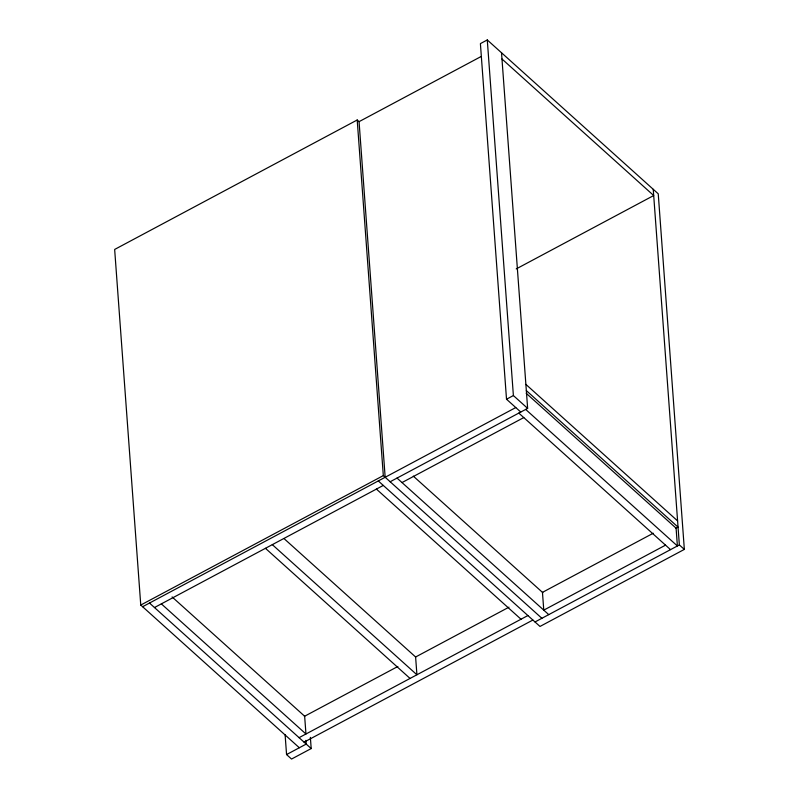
<?xml version="1.0" encoding="UTF-8"?>
<svg xmlns="http://www.w3.org/2000/svg" width="799" height="799" viewBox="0 0 799 799"><rect width="100%" height="100%" fill="white"/><g stroke="black" fill="none" stroke-linecap="round" stroke-linejoin="round"><path stroke-width="1.2" d="M378.297 480.928L539.994 626.446L684.344 549.402L658.236 193.797L487.28 39.95L480.399 43.615L506.516 399.22L520.758 412.044M385.168 477.263L359.061 121.658L357.203 119.99L114.656 249.448L140.764 605.053L299.325 747.754M359.061 121.658L480.878 56.639M516.224 268.913L653.702 195.535L501.982 58.996M506.516 399.22L513.387 395.555L487.28 39.95M140.764 605.053L383.32 475.595L357.203 119.99M142.622 606.721L515.774 407.56M154.477 607.54L383.28 485.422M390.162 481.747L527.64 408.379L501.522 52.774M402.017 482.566L523.784 417.577M304.379 716.363L397.872 666.466M415.48 657.068L508.983 607.17M653.262 533.223L542.461 592.359L543.769 610.136L665.537 545.148M675.854 528.309L678.051 527.14L526.331 390.591M299.076 737.667L527.889 615.55M304.069 742.161L532.873 620.044M310.372 737.377L311.191 748.563L291.545 759.05L286.561 754.566L306.207 744.079L305.927 740.353M535.01 621.962L679.36 544.918L653.242 189.313M525.872 384.369L677.602 520.918M526.221 393.308L676.094 528.189L677.392 545.967L525.672 409.428M513.387 395.555L527.64 408.379M679.36 544.918L684.344 549.402M518.801 413.093L670.521 549.632M413.303 476.124L542.821 592.678M397.033 478.082L548.753 614.631M383.32 475.595L541.882 618.296M376.409 489.088L521.008 619.225M283.985 538.546L415.61 656.998L416.918 674.775L272.319 544.648M265.448 548.314L410.047 678.441M172.095 596.933L304.649 716.224L305.957 734.001L161.348 603.864M149.493 603.045L311.191 748.563M285.103 734.671L286.561 754.566"/></g></svg>
